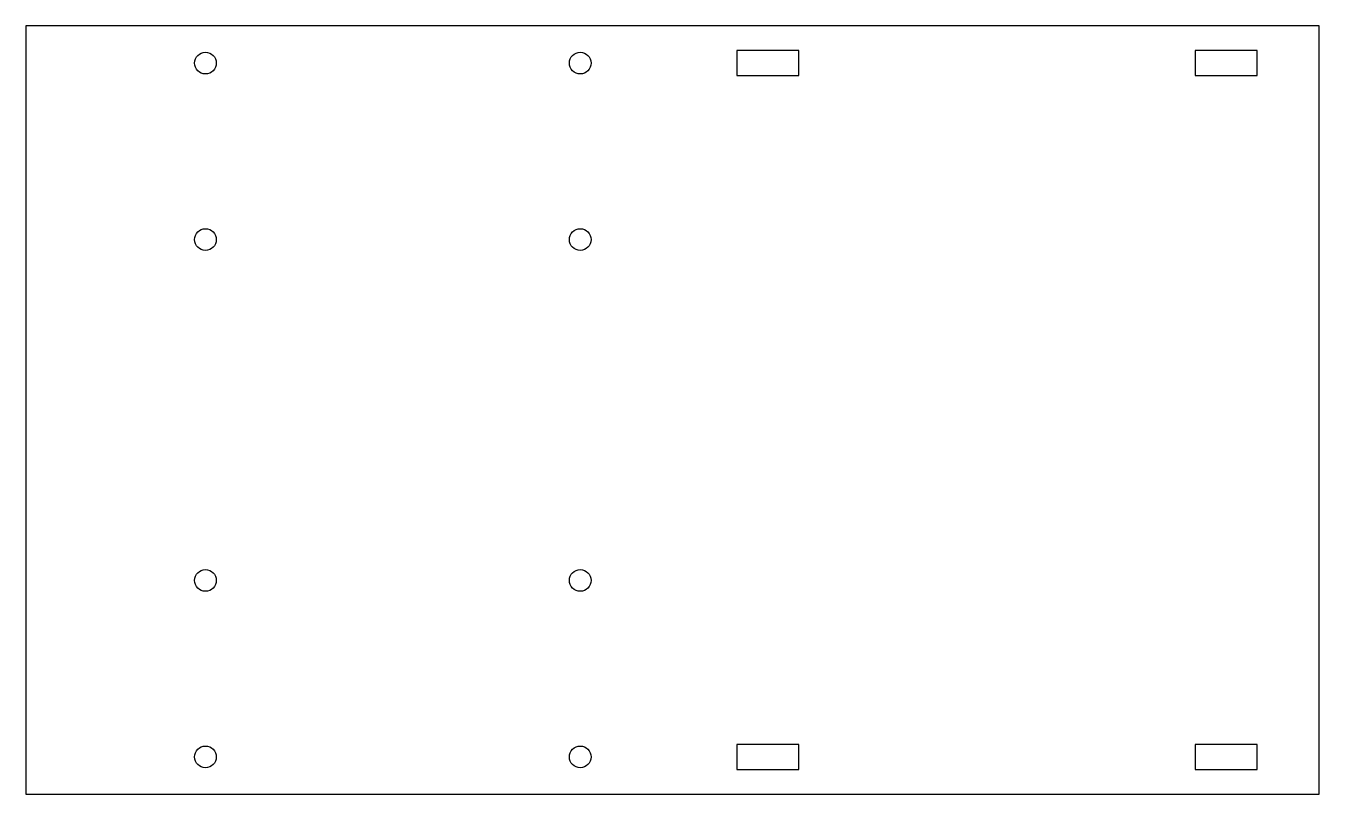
# Model space of a CAD drawing. Header units: millimetres. Extents: x -209 to 0, y -124 to 0.
import ezdxf

# ---------------------------------------------------------------- set-up
doc = ezdxf.new("R2010")
doc.units = ezdxf.units.MM

msp = doc.modelspace()

# ---------------------------------------------------------------- linework, layer by layer
at = {"elevation": -3}
for points in [[(-208.79, -124), (0, -124), (0, 0), (-208.79, 0)], [(-94, -4), (-94, -8), (-84, -8), (-84, -4)], [(-20, -4), (-20, -8), (-10, -8), (-10, -4)], [(-94, -120), (-84, -120), (-84, -116), (-94, -116)], [(-20, -120), (-10, -120), (-10, -116), (-20, -116)]]:
    msp.add_lwpolyline(points, close=True, dxfattribs=at)
for centre in [(-179.79, -6, -3), (-119.29, -6, -3), (-179.79, -34.5, -3), (-119.29, -34.5, -3), (-179.79, -89.5, -3), (-119.29, -89.5, -3), (-179.79, -118, -3), (-119.29, -118, -3)]:
    msp.add_circle(centre, 1.75)

doc.saveas('drawing.dxf')
